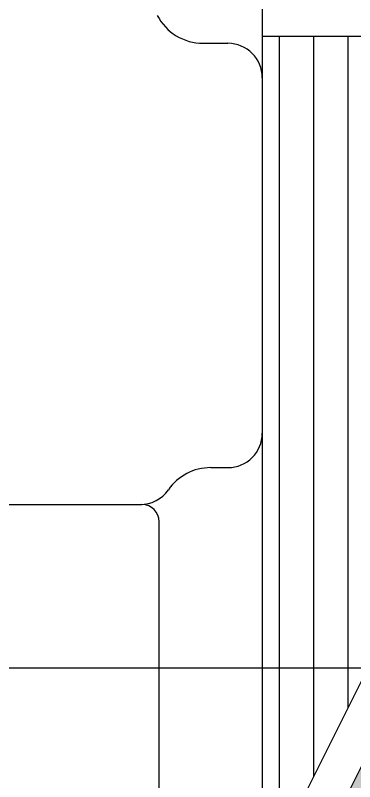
# Model space of a CAD drawing. Extents: x -260 to 40, y -107 to 195.
# Drawn here: x -193.9 to -184.02, y 151.68 to 173.97 of the extents above; entities that cross this region are included whole.
import ezdxf

# ---------------------------------------------------------------- set-up
doc = ezdxf.new("R2010")
doc.units = 0
doc.linetypes.add('CENTER', pattern=[50.8, 31.75, -6.35, 6.35, -6.35])
doc.layers.get('0').update_dxf_attribs({"linetype": 'CONTINUOUS'})
doc.layers.add('CENTER', color=1, linetype='CENTER')

# ---------------------------------------------------------------- blocks, each defined once
blk = doc.blocks.new('*U8')
at = {"color": 7, "linetype": 'CONTINUOUS'}
for points in [[(-183.786, 149.364), (-176.42, 165.764), (-185.096, 149.364)], [(-176.797, 165.639), (-185.096, 149.364), (-176.42, 165.764)], [(-185.096, 149.364), (-176.797, 165.639), (-185.055, 149.608)], [(-177.116, 165.403), (-185.055, 149.608), (-176.797, 165.639)], [(-175.644, 165.647), (-176.023, 165.767), (-183.786, 149.364)], [(-176.42, 165.764), (-183.786, 149.364), (-176.023, 165.767)], [(-185.055, 149.608), (-177.116, 165.403), (-184.968, 149.839)], [(-177.347, 165.08), (-184.968, 149.839), (-177.116, 165.403)]]:
    blk.add_solid(points, dxfattribs=at)

msp = doc.modelspace()

# ---------------------------------------------------------------- linework, layer by layer
at = {"color": 7, "linetype": 'CONTINUOUS'}
for p, q in [((-186.712, 182.989), (-186.712, 126.989)), ((-186.712, 173.364), (-165.712, 173.364)), ((-186.212, 149.835), (-186.212, 173.364)), ((-185.212, 151.835), (-185.212, 173.364)), ((-184.212, 153.835), (-184.212, 173.364)), ((-188.434, 173.154), (-187.712, 173.154)), ((-185.959, 150.34), (-178.341, 165.576)), ((-184.966, 149.843), (-177.347, 165.08)), ((-188.212, 160.814), (-187.712, 160.814)), ((-198.219, 159.739), (-190.212, 159.739)), ((-189.712, 150.739), (-189.712, 159.239))]:
    msp.add_line(p, q, dxfattribs=at)
for centre, radius, start, end in [((-188.434, 174.654), 1.5, 207.233, 270), ((-187.712, 172.154), 1, 0, 90), ((-187.712, 161.814), 1, 270, 0), ((-188.212, 159.314), 1.5, 90, 145.2559), ((-190.266, 160.739), 1, 270, 325.2559), ((-190.212, 159.239), 0.5, 0, 90)]:
    msp.add_arc(centre, radius, start, end, dxfattribs=at)
at = {"layer": 'CENTER', "color": 1, "linetype": 'CENTER'}
msp.add_line((-259.712, 154.989), (-92.712, 154.989), dxfattribs=at)

# ---------------------------------------------------------------- block references
at = {"color": 7, "linetype": 'CONTINUOUS'}
msp.add_blockref('*U8', (0, 0), dxfattribs=at)

doc.saveas('drawing.dxf')
